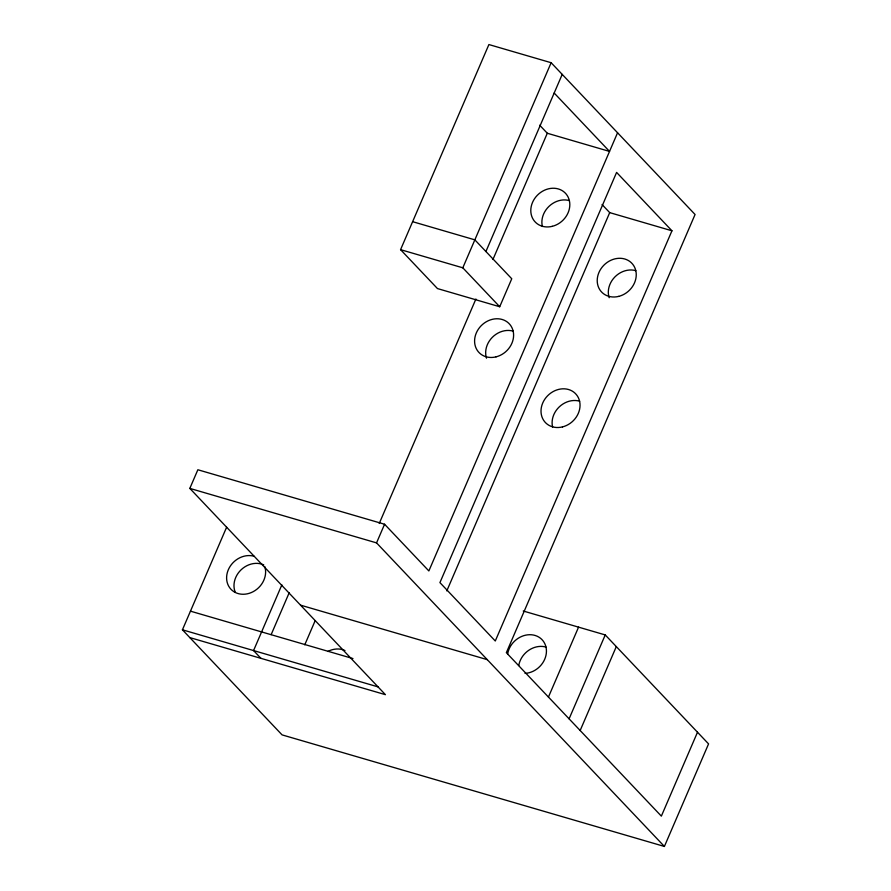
<?xml version="1.0" encoding="UTF-8"?>
<svg xmlns="http://www.w3.org/2000/svg" width="891" height="891" viewBox="0 0 891 891"><rect width="100%" height="100%" fill="white"/><g stroke="black" fill="none" stroke-linecap="round" stroke-linejoin="round"><path stroke-width="1.34" d="M189.816 637.588L385.424 694.668L189.828 488.402L197.858 469.757L384.578 524.242L428.861 570.942L617.563 132.77M523.24 611.003L605.234 634.927L708.568 743.896L664.396 846.45L282.079 734.886L182.432 629.803L226.604 527.249M412.611 221.681L474.847 239.846L511.757 278.76L499.706 306.738L437.47 288.573L400.571 249.658L488.903 44.55L551.139 62.715L695.069 214.497L506.355 652.669L661.356 816.134L697.497 732.224M281.857 584.875L253.567 650.564L260.94 658.338M271.165 634.615L289.23 592.66M499.706 306.738L462.808 267.812L551.139 62.715M304.767 644.806L315.169 620.659M485.918 251.518L562.21 74.387M379.254 523.451L475.905 299.02M492.935 259.493L547.297 133.249L539.668 125.197M664.396 846.45L376.548 542.886L384.578 524.242M446.803 590.889L609.711 212.626L602.071 204.574M671.948 230.791L495.285 640.997L439.931 582.614L616.594 172.409L671.948 230.791L609.711 212.626M548.444 697.063L578.56 627.141M569.093 718.837L605.234 634.927M580.164 730.509L616.305 646.599M547.297 133.249L609.533 151.414L554.18 93.032M400.571 249.658L462.808 267.812M189.828 488.402L376.548 542.886M300.545 605.156L487.254 659.641M190.462 611.159L352.97 658.572M182.432 629.803L378.04 686.883M609.154 297.717A20.861 17.887 -43.5 0 1 614.924 276.901A20.861 17.887 -43.5 0 1 635.84 270.675M552.609 427.079A20.861 17.887 -43.5 0 1 559.203 406.942A20.861 17.887 -43.5 0 1 579.629 401.195M542.385 226.503A20.861 17.887 -43.5 0 1 548.99 206.367A20.861 17.887 -43.5 0 1 569.416 200.62M486.508 358.182A20.861 17.887 -43.5 0 1 492.289 337.366A20.861 17.887 -43.5 0 1 513.205 331.14M518.751 665.544A20.861 17.887 -43.5 0 1 546.038 647.089M507.681 653.871A20.861 17.887 -43.5 0 1 529.666 634.704A20.861 17.887 -43.5 0 1 546.306 653.404A20.861 17.887 -43.5 0 1 525.044 673.384M264.772 566.52A20.861 17.887 -43.5 0 1 247.197 593.852A20.861 17.887 -43.5 0 1 226.927 574.316A20.861 17.887 -43.5 0 1 254.135 556.274M235.235 592.214A20.861 17.887 -43.5 0 1 241.093 569.806A20.861 17.887 -43.5 0 1 263.769 564.894M327.777 651.466A20.861 17.887 -43.5 0 1 344.962 650.519M618.677 296.391A20.861 17.887 -43.5 0 0 632.588 264.092A20.861 17.887 -43.5 0 0 598.952 272.457A20.861 17.887 -43.5 0 0 618.677 296.391M562.466 426.912A20.861 17.887 -43.5 0 0 576.377 394.613A20.861 17.887 -43.5 0 0 542.742 402.977A20.861 17.887 -43.5 0 0 562.466 426.912M552.253 226.336A20.861 17.887 -43.5 0 0 566.153 194.038A20.861 17.887 -43.5 0 0 532.528 202.402A20.861 17.887 -43.5 0 0 552.253 226.336M496.042 356.857A20.861 17.887 -43.5 0 0 509.942 324.558A20.861 17.887 -43.5 0 0 476.317 332.922A20.861 17.887 -43.5 0 0 496.042 356.857"/></g></svg>
